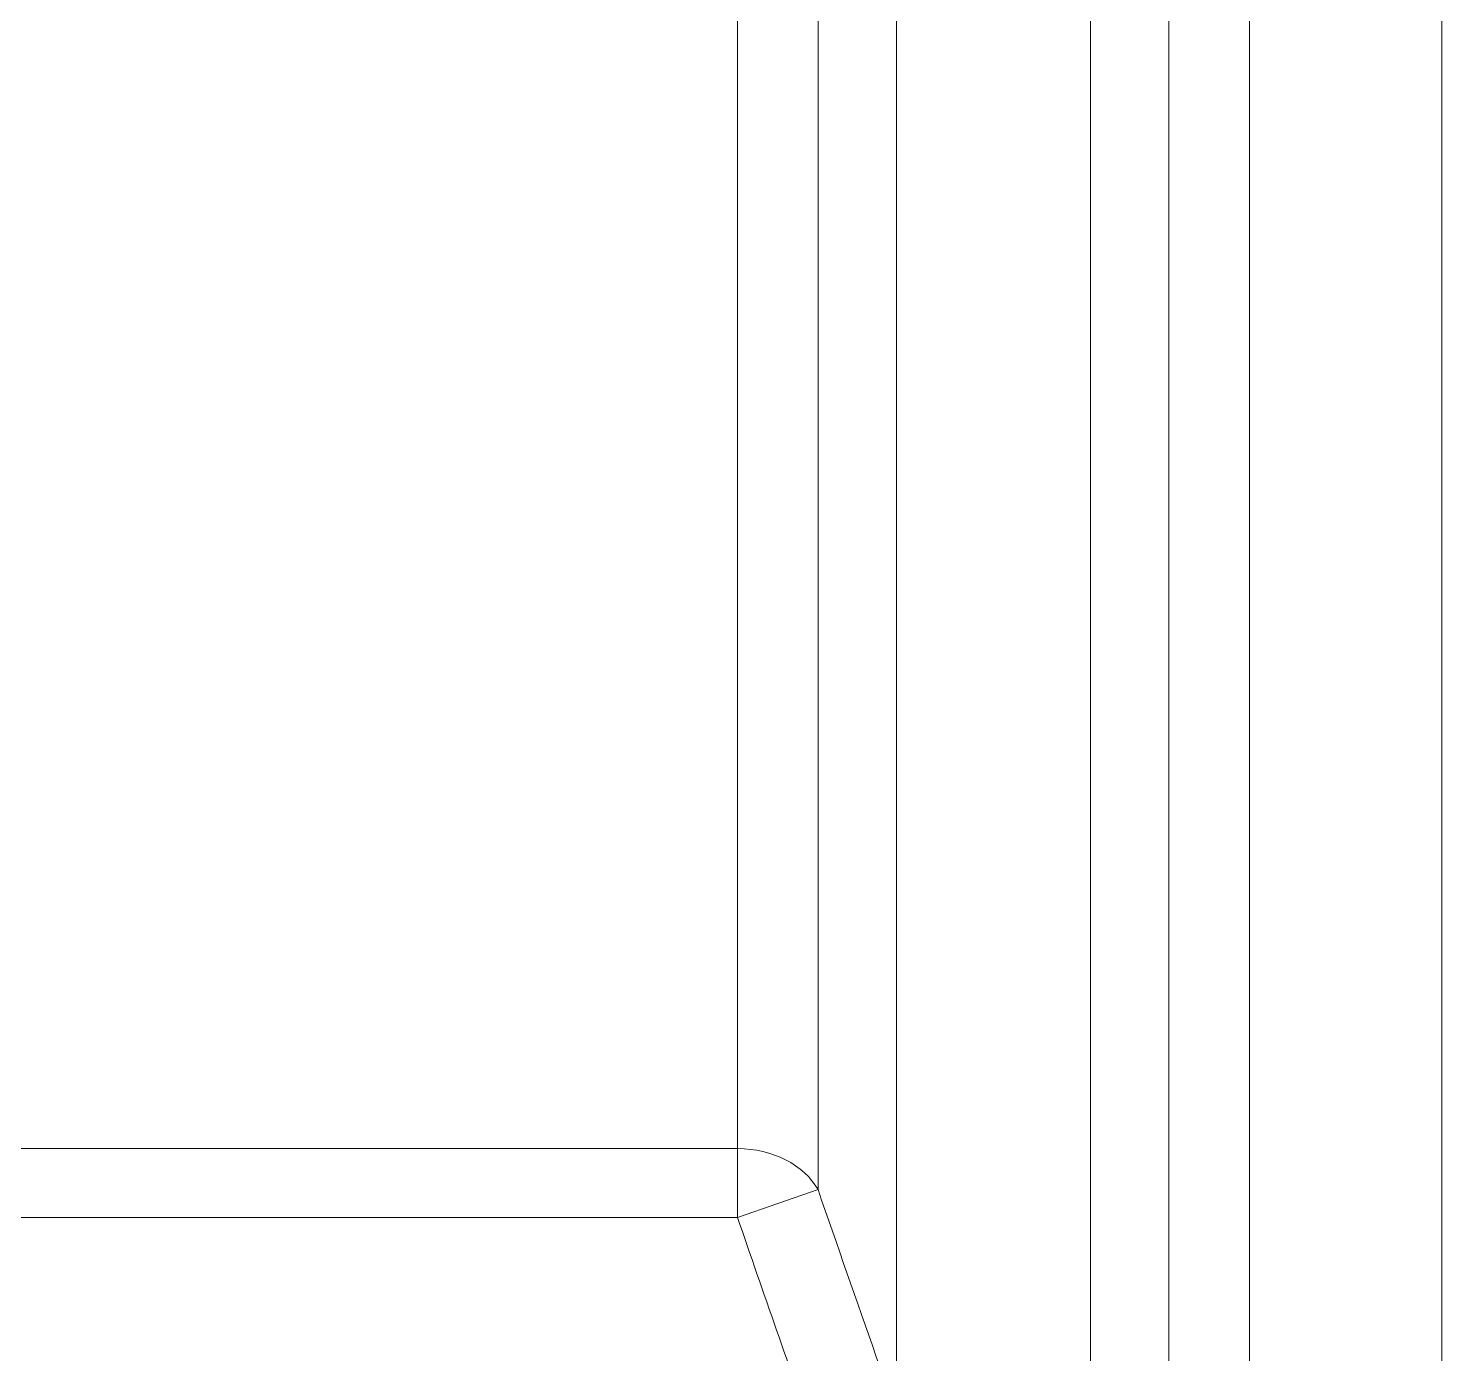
# Model space of a CAD drawing. Header units: millimetres. Extents: x 4664 to 8864, y -38 to 2932.
# Drawn here: x 7982.25 to 8003.21, y 2155.21 to 2174.86 of the extents above; entities that cross this region are included whole.
import ezdxf

# ---------------------------------------------------------------- set-up
doc = ezdxf.new("R2010")
doc.units = ezdxf.units.MM

msp = doc.modelspace()

# ---------------------------------------------------------------- linework, layer by layer
at = {"lineweight": 5}
for p, q in [((7992.771, 2157.228), (7992.771, 2210.847)), ((7995.13, 2209.713), (7995.13, 2154.304)), ((7993.965, 2209.576), (7993.965, 2157.639)), ((7998.004, 2206.399), (7998.004, 2154.304)), ((8000.363, 2141.289), (8000.363, 2203.483)), ((8003.213, 2141.289), (8003.213, 2203.483)), ((7999.169, 2141.816), (7999.169, 2202.585)), ((7981.715, 2158.247), (7992.771, 2158.247)), ((7992.771, 2157.228), (7993.965, 2157.639)), ((7992.771, 2157.228), (7981.715, 2157.228))]:
    msp.add_line(p, q, dxfattribs=at)
msp.add_ellipse((7992.771, 2157.228), major_axis=(1.306, 0), ratio=0.780444, start_param=0.415831, end_param=1.570796, dxfattribs=at)
msp.add_open_spline([(7993.965, 2157.639), (7994.25, 2156.816), (7994.536, 2155.994), (7994.926, 2154.883), (7995.028, 2154.594), (7995.13, 2154.304)], degree=3, knots=[0, 0, 0, 0, 0.739335, 0.739335, 1, 1, 1, 1], dxfattribs=at)
msp.add_open_spline([(7993.936, 2153.884), (7993.544, 2154.997), (7993.155, 2156.112), (7992.771, 2157.228)], degree=3, dxfattribs=at)

doc.saveas('drawing.dxf')
